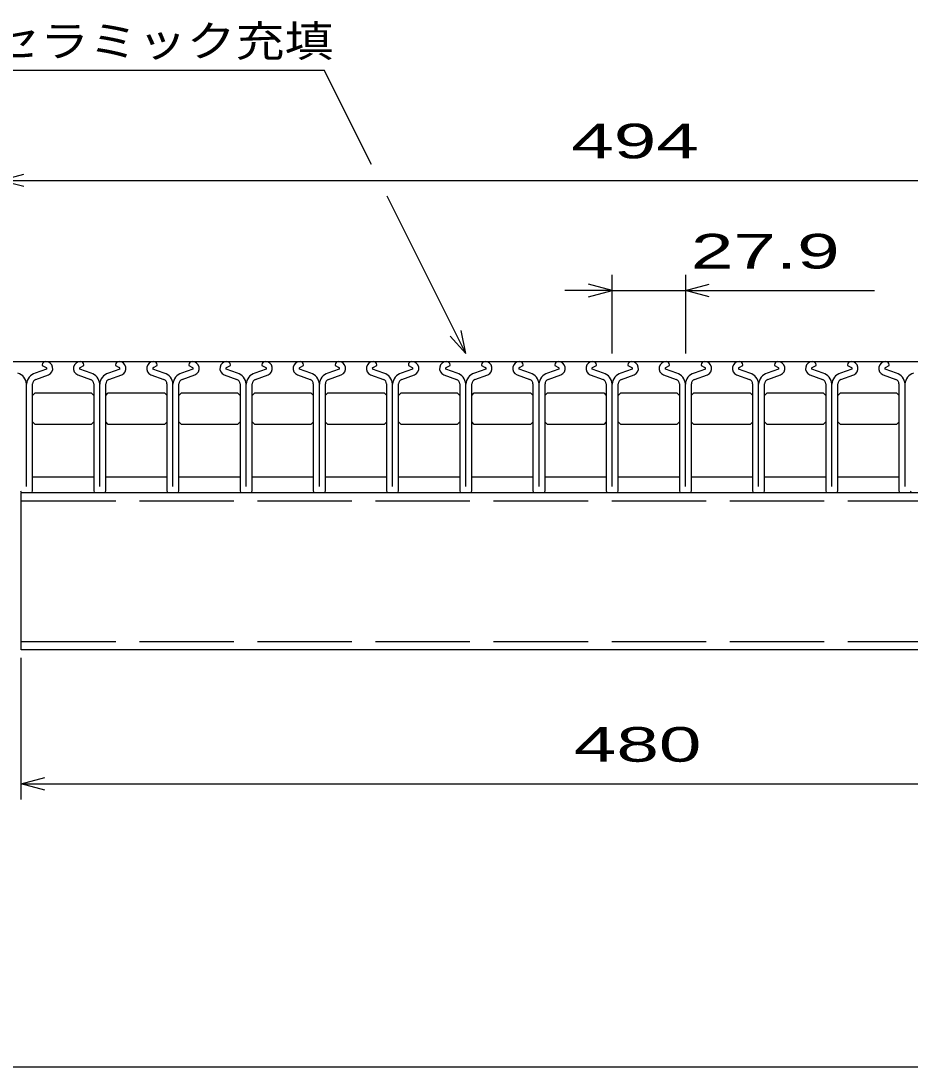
# Model space of a CAD drawing. Units: millimetres, scale not verified. Extents: x -1092 to 1042, y -770 to 629.
# Drawn here: x -749.1 to -410.3, y -690.9 to -292.1 of the extents above; entities that cross this region are included whole.
import ezdxf
from ezdxf.enums import TextEntityAlignment as Align

# ---------------------------------------------------------------- set-up
doc = ezdxf.new("R2010")
doc.units = ezdxf.units.MM
doc.header["$LTSCALE"] = 6
doc.linetypes.add('DASHED', pattern=[7.5, 6, -1.5])
for name, color, linetype, lineweight in [('0_2', 150, 'Continuous', 25), ('16', 3, 'Continuous', 25), ('22', 2, 'Continuous', 25)]:
    doc.layers.add(name, color=color, linetype=linetype, lineweight=lineweight)
doc.styles.add('ベクトル', font='')
doc.styles.get('ベクトル').set_extended_font_data('ベクトル')

msp = doc.modelspace()

# ---------------------------------------------------------------- linework, layer by layer
at = {"layer": '0_2'}
msp.add_line((1041.6, -690.9), (-1034.4, -690.9), dxfattribs=at)
at = {"layer": '16'}
for p, q in [((-757, -421.9), (-263, -421.9)), ((-739.402, -424.908), (-743.722, -426.428)), ((-741.001, -423.283), (-741.001, -423.513)), ((-741.001, -423.513), (-739.561, -424.213)), ((-722.399, -426.428), (-726.719, -424.908)), ((-726.56, -424.213), (-725.12, -423.513)), ((-725.12, -423.513), (-725.12, -423.283)), ((-711.502, -424.908), (-715.822, -426.428)), ((-713.101, -423.283), (-713.101, -423.513)), ((-713.101, -423.513), (-711.661, -424.213)), ((-694.499, -426.428), (-698.819, -424.908)), ((-698.66, -424.213), (-697.22, -423.513)), ((-697.22, -423.513), (-697.22, -423.283)), ((-683.602, -424.908), (-687.922, -426.428)), ((-685.201, -423.283), (-685.201, -423.513)), ((-685.201, -423.513), (-683.761, -424.213)), ((-666.599, -426.428), (-670.919, -424.908)), ((-670.76, -424.213), (-669.32, -423.513)), ((-669.32, -423.513), (-669.32, -423.283)), ((-655.702, -424.908), (-660.022, -426.428)), ((-657.301, -423.283), (-657.301, -423.513)), ((-657.301, -423.513), (-655.861, -424.213)), ((-638.699, -426.428), (-643.019, -424.908)), ((-642.86, -424.213), (-641.42, -423.513)), ((-641.42, -423.513), (-641.42, -423.283)), ((-627.802, -424.908), (-632.122, -426.428)), ((-629.401, -423.283), (-629.401, -423.513)), ((-629.401, -423.513), (-627.961, -424.213)), ((-610.799, -426.428), (-615.119, -424.908)), ((-614.96, -424.213), (-613.52, -423.513)), ((-613.52, -423.513), (-613.52, -423.283)), ((-599.902, -424.908), (-604.222, -426.428)), ((-601.501, -423.283), (-601.501, -423.513)), ((-601.501, -423.513), (-600.061, -424.213)), ((-582.899, -426.428), (-587.219, -424.908)), ((-587.06, -424.213), (-585.62, -423.513)), ((-585.62, -423.513), (-585.62, -423.283)), ((-572.002, -424.908), (-576.322, -426.428)), ((-573.601, -423.283), (-573.601, -423.513)), ((-573.601, -423.513), (-572.161, -424.213)), ((-554.999, -426.428), (-559.319, -424.908)), ((-559.16, -424.213), (-557.72, -423.513)), ((-557.72, -423.513), (-557.72, -423.283)), ((-544.102, -424.908), (-548.422, -426.428)), ((-545.701, -423.283), (-545.701, -423.513)), ((-545.701, -423.513), (-544.261, -424.213)), ((-527.099, -426.428), (-531.419, -424.908)), ((-531.26, -424.213), (-529.82, -423.513)), ((-529.82, -423.513), (-529.82, -423.283)), ((-516.202, -424.908), (-520.522, -426.428)), ((-517.801, -423.283), (-517.801, -423.513)), ((-517.801, -423.513), (-516.361, -424.213)), ((-499.199, -426.428), (-503.519, -424.908)), ((-503.36, -424.213), (-501.92, -423.513)), ((-501.92, -423.513), (-501.92, -423.283)), ((-488.302, -424.908), (-492.622, -426.428)), ((-489.901, -423.283), (-489.901, -423.513)), ((-489.901, -423.513), (-488.461, -424.213)), ((-471.299, -426.428), (-475.619, -424.908)), ((-475.46, -424.213), (-474.02, -423.513)), ((-474.02, -423.513), (-474.02, -423.283)), ((-460.402, -424.908), (-464.722, -426.428)), ((-462.001, -423.283), (-462.001, -423.513)), ((-462.001, -423.513), (-460.561, -424.213)), ((-443.399, -426.428), (-447.719, -424.908)), ((-447.56, -424.213), (-446.12, -423.513)), ((-446.12, -423.513), (-446.12, -423.283)), ((-432.502, -424.908), (-436.822, -426.428)), ((-434.101, -423.283), (-434.101, -423.513)), ((-434.101, -423.513), (-432.661, -424.213)), ((-415.499, -426.428), (-419.819, -424.908)), ((-419.66, -424.213), (-418.22, -423.513)), ((-418.22, -423.513), (-418.22, -423.283)), ((-747, -469.61), (-747, -430.54)), ((-744.71, -471.212), (-744.71, -430.492)), ((-743.512, -428.789), (-738.642, -427.079)), ((-727.479, -427.079), (-722.609, -428.789)), ((-721.41, -430.492), (-721.41, -471.212)), ((-719.1, -469.61), (-719.1, -430.54)), ((-716.81, -471.212), (-716.81, -430.492)), ((-715.612, -428.789), (-710.742, -427.079)), ((-699.579, -427.079), (-694.709, -428.789)), ((-693.51, -430.492), (-693.51, -471.212)), ((-691.2, -469.61), (-691.2, -430.54)), ((-688.91, -471.212), (-688.91, -430.492)), ((-687.712, -428.789), (-682.842, -427.079)), ((-671.679, -427.079), (-666.809, -428.789)), ((-665.61, -430.492), (-665.61, -471.212)), ((-663.3, -469.61), (-663.3, -430.54)), ((-661.01, -471.212), (-661.01, -430.492)), ((-659.812, -428.789), (-654.942, -427.079)), ((-643.779, -427.079), (-638.909, -428.789)), ((-637.71, -430.492), (-637.71, -471.212)), ((-635.4, -469.61), (-635.4, -430.54)), ((-633.11, -471.212), (-633.11, -430.492)), ((-631.912, -428.789), (-627.042, -427.079)), ((-615.879, -427.079), (-611.009, -428.789)), ((-609.81, -430.492), (-609.81, -471.212)), ((-607.5, -469.61), (-607.5, -430.54)), ((-605.21, -471.212), (-605.21, -430.492)), ((-604.012, -428.789), (-599.142, -427.079)), ((-587.979, -427.079), (-583.109, -428.789)), ((-581.91, -430.492), (-581.91, -471.212)), ((-579.6, -469.61), (-579.6, -430.54)), ((-577.31, -471.212), (-577.31, -430.492)), ((-576.112, -428.789), (-571.242, -427.079)), ((-560.079, -427.079), (-555.209, -428.789)), ((-554.01, -430.492), (-554.01, -471.212)), ((-551.7, -469.61), (-551.7, -430.54)), ((-549.41, -471.212), (-549.41, -430.492)), ((-548.212, -428.789), (-543.342, -427.079)), ((-532.179, -427.079), (-527.309, -428.789)), ((-526.11, -430.492), (-526.11, -471.212)), ((-523.8, -469.61), (-523.8, -430.54)), ((-521.51, -471.212), (-521.51, -430.492)), ((-520.312, -428.789), (-515.442, -427.079)), ((-504.279, -427.079), (-499.409, -428.789)), ((-498.21, -430.492), (-498.21, -471.212)), ((-495.9, -469.61), (-495.9, -430.54)), ((-493.61, -471.212), (-493.61, -430.492)), ((-492.412, -428.789), (-487.542, -427.079)), ((-476.379, -427.079), (-471.509, -428.789)), ((-470.31, -430.492), (-470.31, -471.212)), ((-468, -469.61), (-468, -430.54)), ((-465.71, -471.212), (-465.71, -430.492)), ((-464.512, -428.789), (-459.642, -427.079)), ((-448.479, -427.079), (-443.609, -428.789)), ((-442.41, -430.492), (-442.41, -471.212)), ((-440.1, -469.61), (-440.1, -430.54)), ((-437.81, -471.212), (-437.81, -430.492)), ((-436.612, -428.789), (-431.742, -427.079)), ((-420.579, -427.079), (-415.709, -428.789)), ((-414.51, -430.492), (-414.51, -471.212)), ((-412.2, -469.61), (-412.2, -430.54)), ((-744.75, -434.9), (-743.75, -433.9)), ((-743.75, -433.9), (-722.35, -433.9)), ((-722.35, -433.9), (-721.35, -434.9)), ((-716.85, -434.9), (-715.85, -433.9)), ((-715.85, -433.9), (-694.45, -433.9)), ((-694.45, -433.9), (-693.45, -434.9)), ((-688.95, -434.9), (-687.95, -433.9)), ((-687.95, -433.9), (-666.55, -433.9)), ((-666.55, -433.9), (-665.55, -434.9)), ((-661.05, -434.9), (-660.05, -433.9)), ((-660.05, -433.9), (-638.65, -433.9)), ((-638.65, -433.9), (-637.65, -434.9)), ((-633.15, -434.9), (-632.15, -433.9)), ((-632.15, -433.9), (-610.75, -433.9)), ((-610.75, -433.9), (-609.75, -434.9)), ((-605.25, -434.9), (-604.25, -433.9)), ((-604.25, -433.9), (-582.85, -433.9)), ((-582.85, -433.9), (-581.85, -434.9)), ((-577.35, -434.9), (-576.35, -433.9)), ((-576.35, -433.9), (-554.95, -433.9)), ((-554.95, -433.9), (-553.95, -434.9)), ((-549.45, -434.9), (-548.45, -433.9)), ((-548.45, -433.9), (-527.05, -433.9)), ((-527.05, -433.9), (-526.05, -434.9)), ((-521.55, -434.9), (-520.55, -433.9)), ((-520.55, -433.9), (-499.15, -433.9)), ((-499.15, -433.9), (-498.15, -434.9)), ((-493.65, -434.9), (-492.65, -433.9)), ((-492.65, -433.9), (-471.25, -433.9)), ((-471.25, -433.9), (-470.25, -434.9)), ((-465.75, -434.9), (-464.75, -433.9)), ((-464.75, -433.9), (-443.35, -433.9)), ((-443.35, -433.9), (-442.35, -434.9)), ((-437.85, -434.9), (-436.85, -433.9)), ((-436.85, -433.9), (-415.45, -433.9)), ((-415.45, -433.9), (-414.45, -434.9)), ((-743.75, -445.9), (-744.75, -444.9)), ((-722.35, -445.9), (-743.75, -445.9)), ((-721.35, -444.9), (-722.35, -445.9)), ((-715.85, -445.9), (-716.85, -444.9)), ((-694.45, -445.9), (-715.85, -445.9)), ((-693.45, -444.9), (-694.45, -445.9)), ((-687.95, -445.9), (-688.95, -444.9)), ((-666.55, -445.9), (-687.95, -445.9)), ((-665.55, -444.9), (-666.55, -445.9)), ((-660.05, -445.9), (-661.05, -444.9)), ((-638.65, -445.9), (-660.05, -445.9)), ((-637.65, -444.9), (-638.65, -445.9)), ((-632.15, -445.9), (-633.15, -444.9)), ((-610.75, -445.9), (-632.15, -445.9)), ((-609.75, -444.9), (-610.75, -445.9)), ((-604.25, -445.9), (-605.25, -444.9)), ((-582.85, -445.9), (-604.25, -445.9)), ((-581.85, -444.9), (-582.85, -445.9)), ((-576.35, -445.9), (-577.35, -444.9)), ((-554.95, -445.9), (-576.35, -445.9)), ((-553.95, -444.9), (-554.95, -445.9)), ((-548.45, -445.9), (-549.45, -444.9)), ((-527.05, -445.9), (-548.45, -445.9)), ((-526.05, -444.9), (-527.05, -445.9)), ((-520.55, -445.9), (-521.55, -444.9)), ((-499.15, -445.9), (-520.55, -445.9)), ((-498.15, -444.9), (-499.15, -445.9)), ((-492.65, -445.9), (-493.65, -444.9)), ((-471.25, -445.9), (-492.65, -445.9)), ((-470.25, -444.9), (-471.25, -445.9)), ((-464.75, -445.9), (-465.75, -444.9)), ((-443.35, -445.9), (-464.75, -445.9)), ((-442.35, -444.9), (-443.35, -445.9)), ((-436.85, -445.9), (-437.85, -444.9)), ((-415.45, -445.9), (-436.85, -445.9)), ((-414.45, -444.9), (-415.45, -445.9)), ((-744.7, -465.9), (-721.4, -465.9)), ((-716.8, -465.9), (-693.5, -465.9)), ((-688.9, -465.9), (-665.6, -465.9)), ((-661, -465.9), (-637.7, -465.9)), ((-633.1, -465.9), (-609.8, -465.9)), ((-605.2, -465.9), (-581.9, -465.9)), ((-577.3, -465.9), (-554, -465.9)), ((-549.4, -465.9), (-526.1, -465.9)), ((-521.5, -465.9), (-498.2, -465.9)), ((-493.6, -465.9), (-470.3, -465.9)), ((-465.7, -465.9), (-442.4, -465.9)), ((-437.8, -465.9), (-414.5, -465.9)), ((-749, -471.9), (-269, -471.9)), ((-749, -531.9), (-749, -471.9)), ((-748.61, -471.912), (-745.41, -471.912)), ((-720.71, -471.912), (-717.51, -471.912)), ((-692.81, -471.912), (-689.61, -471.912)), ((-664.91, -471.912), (-661.71, -471.912)), ((-637.01, -471.912), (-633.81, -471.912)), ((-609.11, -471.912), (-605.91, -471.912)), ((-581.21, -471.912), (-578.01, -471.912)), ((-553.31, -471.912), (-550.11, -471.912)), ((-525.41, -471.912), (-522.21, -471.912)), ((-497.51, -471.912), (-494.31, -471.912)), ((-469.61, -471.912), (-466.41, -471.912)), ((-441.71, -471.912), (-438.51, -471.912)), ((-413.81, -471.912), (-410.61, -471.912)), ((-269, -531.9), (-749, -531.9))]:
    msp.add_line(p, q, dxfattribs=at)
at = {"layer": '16', "linetype": 'DASHED'}
for p, q in [((-749, -475.1), (-269, -475.1)), ((-749, -528.7), (-269, -528.7))]:
    msp.add_line(p, q, dxfattribs=at)
at = {"layer": '16'}
for centre, radius, start, end in [((-739.552, -423.346), 1.45, 94.45, 177.5), ((-739.711, -424.6), 2.7, 293.32, 89.02002), ((-726.41, -424.6), 2.7, 90.98, 246.68), ((-726.569, -423.346), 1.45, 2.5, 85.55), ((-711.652, -423.346), 1.45, 94.45, 177.5), ((-711.811, -424.6), 2.7, 293.32, 89.02002), ((-698.51, -424.6), 2.7, 90.98, 246.68), ((-698.669, -423.346), 1.45, 2.5, 85.55), ((-683.752, -423.346), 1.45, 94.45, 177.5), ((-683.911, -424.6), 2.7, 293.32, 89.02002), ((-670.61, -424.6), 2.7, 90.98, 246.68), ((-670.769, -423.346), 1.45, 2.5, 85.55), ((-655.852, -423.346), 1.45, 94.45, 177.5), ((-656.011, -424.6), 2.7, 293.32, 89.02002), ((-642.71, -424.6), 2.7, 90.98, 246.68), ((-642.869, -423.346), 1.45, 2.5, 85.55), ((-627.952, -423.346), 1.45, 94.45, 177.5), ((-628.111, -424.6), 2.7, 293.32, 89.02002), ((-614.81, -424.6), 2.7, 90.98, 246.68), ((-614.969, -423.346), 1.45, 2.5, 85.55), ((-600.052, -423.346), 1.45, 94.45, 177.5), ((-600.211, -424.6), 2.7, 293.32, 89.02002), ((-586.91, -424.6), 2.7, 90.98, 246.68), ((-587.069, -423.346), 1.45, 2.5, 85.55), ((-572.152, -423.346), 1.45, 94.45, 177.5), ((-572.311, -424.6), 2.7, 293.32, 89.02002), ((-559.01, -424.6), 2.7, 90.98, 246.68), ((-559.169, -423.346), 1.45, 2.5, 85.55), ((-544.252, -423.346), 1.45, 94.45, 177.5), ((-544.411, -424.6), 2.7, 293.32, 89.02002), ((-531.11, -424.6), 2.7, 90.98, 246.68), ((-531.269, -423.346), 1.45, 2.5, 85.55), ((-516.352, -423.346), 1.45, 94.45, 177.5), ((-516.511, -424.6), 2.7, 293.32, 89.02002), ((-503.21, -424.6), 2.7, 90.98, 246.68), ((-503.369, -423.346), 1.45, 2.5, 85.55), ((-488.452, -423.346), 1.45, 94.45, 177.5), ((-488.611, -424.6), 2.7, 293.32, 89.02002), ((-475.31, -424.6), 2.7, 90.98, 246.68), ((-475.469, -423.346), 1.45, 2.5, 85.55), ((-460.552, -423.346), 1.45, 94.45, 177.5), ((-460.711, -424.6), 2.7, 293.32, 89.02002), ((-447.41, -424.6), 2.7, 90.98, 246.68), ((-447.569, -423.346), 1.45, 2.5, 85.55), ((-432.652, -423.346), 1.45, 94.45, 177.5), ((-432.811, -424.6), 2.7, 293.32, 89.02002), ((-419.51, -424.6), 2.7, 90.98, 246.68), ((-419.669, -423.346), 1.45, 2.5, 85.55), ((-751.59, -430.843), 4.6, 3.78, 73.7), ((-742.431, -430.843), 4.6, 106.3, 176.22), ((-739.726, -424.616), 0.44, 317.67, 68.08999), ((-726.395, -424.616), 0.44, 111.91, 222.33), ((-723.69, -430.843), 4.6, 3.78, 73.7), ((-714.531, -430.843), 4.6, 106.3, 176.22), ((-711.826, -424.616), 0.44, 317.67, 68.08999), ((-698.495, -424.616), 0.44, 111.91, 222.33), ((-695.79, -430.843), 4.6, 3.78, 73.7), ((-686.631, -430.843), 4.6, 106.3, 176.22), ((-683.926, -424.616), 0.44, 317.67, 68.08999), ((-670.595, -424.616), 0.44, 111.91, 222.33), ((-667.89, -430.843), 4.6, 3.78, 73.7), ((-658.731, -430.843), 4.6, 106.3, 176.22), ((-656.026, -424.616), 0.44, 317.67, 68.08999), ((-642.695, -424.616), 0.44, 111.91, 222.33), ((-639.99, -430.843), 4.6, 3.78, 73.7), ((-630.831, -430.843), 4.6, 106.3, 176.22), ((-628.126, -424.616), 0.44, 317.67, 68.08999), ((-614.795, -424.616), 0.44, 111.91, 222.33), ((-612.09, -430.843), 4.6, 3.78, 73.7), ((-602.931, -430.843), 4.6, 106.3, 176.22), ((-600.226, -424.616), 0.44, 317.67, 68.08999), ((-586.895, -424.616), 0.44, 111.91, 222.33), ((-584.19, -430.843), 4.6, 3.78, 73.7), ((-575.031, -430.843), 4.6, 106.3, 176.22), ((-572.326, -424.616), 0.44, 317.67, 68.08999), ((-558.995, -424.616), 0.44, 111.91, 222.33), ((-556.29, -430.843), 4.6, 3.78, 73.7), ((-547.131, -430.843), 4.6, 106.3, 176.22), ((-544.426, -424.616), 0.44, 317.67, 68.08999), ((-531.095, -424.616), 0.44, 111.91, 222.33), ((-528.39, -430.843), 4.6, 3.78, 73.7), ((-519.231, -430.843), 4.6, 106.3, 176.22), ((-516.526, -424.616), 0.44, 317.67, 68.08999), ((-503.195, -424.616), 0.44, 111.91, 222.33), ((-500.49, -430.843), 4.6, 3.78, 73.7), ((-491.331, -430.843), 4.6, 106.3, 176.22), ((-488.626, -424.616), 0.44, 317.67, 68.08999), ((-475.295, -424.616), 0.44, 111.91, 222.33), ((-472.59, -430.843), 4.6, 3.78, 73.7), ((-463.431, -430.843), 4.6, 106.3, 176.22), ((-460.726, -424.616), 0.44, 317.67, 68.08999), ((-447.395, -424.616), 0.44, 111.91, 222.33), ((-444.69, -430.843), 4.6, 3.78, 73.7), ((-435.531, -430.843), 4.6, 106.3, 176.22), ((-432.826, -424.616), 0.44, 317.67, 68.08999), ((-419.495, -424.616), 0.44, 111.91, 222.33), ((-416.79, -430.843), 4.6, 3.78, 73.7), ((-407.631, -430.843), 4.6, 106.3, 176.22), ((-742.912, -430.489), 1.8, 109.42, 180), ((-723.209, -430.489), 1.8, 0, 70.58), ((-715.012, -430.489), 1.8, 109.42, 180), ((-695.309, -430.489), 1.8, 0, 70.58), ((-687.112, -430.489), 1.8, 109.42, 180), ((-667.409, -430.489), 1.8, 0, 70.58), ((-659.212, -430.489), 1.8, 109.42, 180), ((-639.509, -430.489), 1.8, 0, 70.58), ((-631.312, -430.489), 1.8, 109.42, 180), ((-611.609, -430.489), 1.8, 0, 70.58), ((-603.412, -430.489), 1.8, 109.42, 180), ((-583.709, -430.489), 1.8, 0, 70.58), ((-575.512, -430.489), 1.8, 109.42, 180), ((-555.809, -430.489), 1.8, 0, 70.58), ((-547.612, -430.489), 1.8, 109.42, 180), ((-527.909, -430.489), 1.8, 0, 70.58), ((-519.712, -430.489), 1.8, 109.42, 180), ((-500.009, -430.489), 1.8, 0, 70.58), ((-491.812, -430.489), 1.8, 109.42, 180), ((-472.109, -430.489), 1.8, 0, 70.58), ((-463.912, -430.489), 1.8, 109.42, 180), ((-444.209, -430.489), 1.8, 0, 70.58), ((-436.012, -430.489), 1.8, 109.42, 180), ((-416.309, -430.489), 1.8, 0, 70.58), ((-748.61, -471.212), 0.7, 180, 270), ((-745.41, -471.212), 0.7, 270, 0), ((-720.71, -471.212), 0.7, 180, 270), ((-717.51, -471.212), 0.7, 270, 0), ((-692.81, -471.212), 0.7, 180, 270), ((-689.61, -471.212), 0.7, 270, 0), ((-664.91, -471.212), 0.7, 180, 270), ((-661.71, -471.212), 0.7, 270, 0), ((-637.01, -471.212), 0.7, 180, 270), ((-633.81, -471.212), 0.7, 270, 0), ((-609.11, -471.212), 0.7, 180, 270), ((-605.91, -471.212), 0.7, 270, 0), ((-581.21, -471.212), 0.7, 180, 270), ((-578.01, -471.212), 0.7, 270, 0), ((-553.31, -471.212), 0.7, 180, 270), ((-550.11, -471.212), 0.7, 270, 0), ((-525.41, -471.212), 0.7, 180, 270), ((-522.21, -471.212), 0.7, 270, 0), ((-497.51, -471.212), 0.7, 180, 270), ((-494.31, -471.212), 0.7, 270, 0), ((-469.61, -471.212), 0.7, 180, 270), ((-466.41, -471.212), 0.7, 270, 0), ((-441.71, -471.212), 0.7, 180, 270), ((-438.51, -471.212), 0.7, 270, 0), ((-413.81, -471.212), 0.7, 180, 270), ((-410.61, -471.212), 0.7, 270, 0)]:
    msp.add_arc(centre, radius, start, end, dxfattribs=at)
at = {"layer": '22', "color": 4}
for p, q in [((-765.6, -310.9), (-633.6, -310.9)), ((-615.6, -346.9), (-633.6, -310.9)), ((-757, -352.9), (-748, -350.5)), ((-748, -355.3), (-757, -352.9)), ((-757, -352.9), (-263, -352.9)), ((-579.6, -418.9), (-609.6, -358.9)), ((-523.8, -418.9), (-523.8, -388.9)), ((-495.9, -388.9), (-495.9, -418.9)), ((-523.8, -394.9), (-532.8, -392.5)), ((-495.9, -394.9), (-486.9, -392.5)), ((-523.8, -394.9), (-541.8, -394.9)), ((-532.8, -397.3), (-523.8, -394.9)), ((-523.8, -394.9), (-495.9, -394.9)), ((-486.9, -397.3), (-495.9, -394.9)), ((-495.9, -394.9), (-423.9, -394.9)), ((-579.6, -418.9), (-581.4, -410.14)), ((-579.6, -418.9), (-585.6, -412.3)), ((-749, -588.9), (-749, -534.9)), ((-749, -582.9), (-740, -580.5)), ((-740, -585.3), (-749, -582.9)), ((-749, -582.9), (-269, -582.9))]:
    msp.add_line(p, q, dxfattribs=at)

# ---------------------------------------------------------------- texts
at = {"layer": '22', "style": 'ベクトル'}
for s, height, width, p in [('セラミック充填', 11.88, 1.15, (-760.5, -299.8)), (' 494 ', 13.2, 1.65, (-547.5, -337.9)), (' 27.9 ', 13.2, 1.65, (-501.9, -379.9)), (' 480 ', 13.2, 1.65, (-546.5, -567.9))]:
    msp.add_text(s, height=height, dxfattribs=dict(at, width=width)).set_placement(p, align=Align.MIDDLE_LEFT)

doc.saveas('drawing.dxf')
